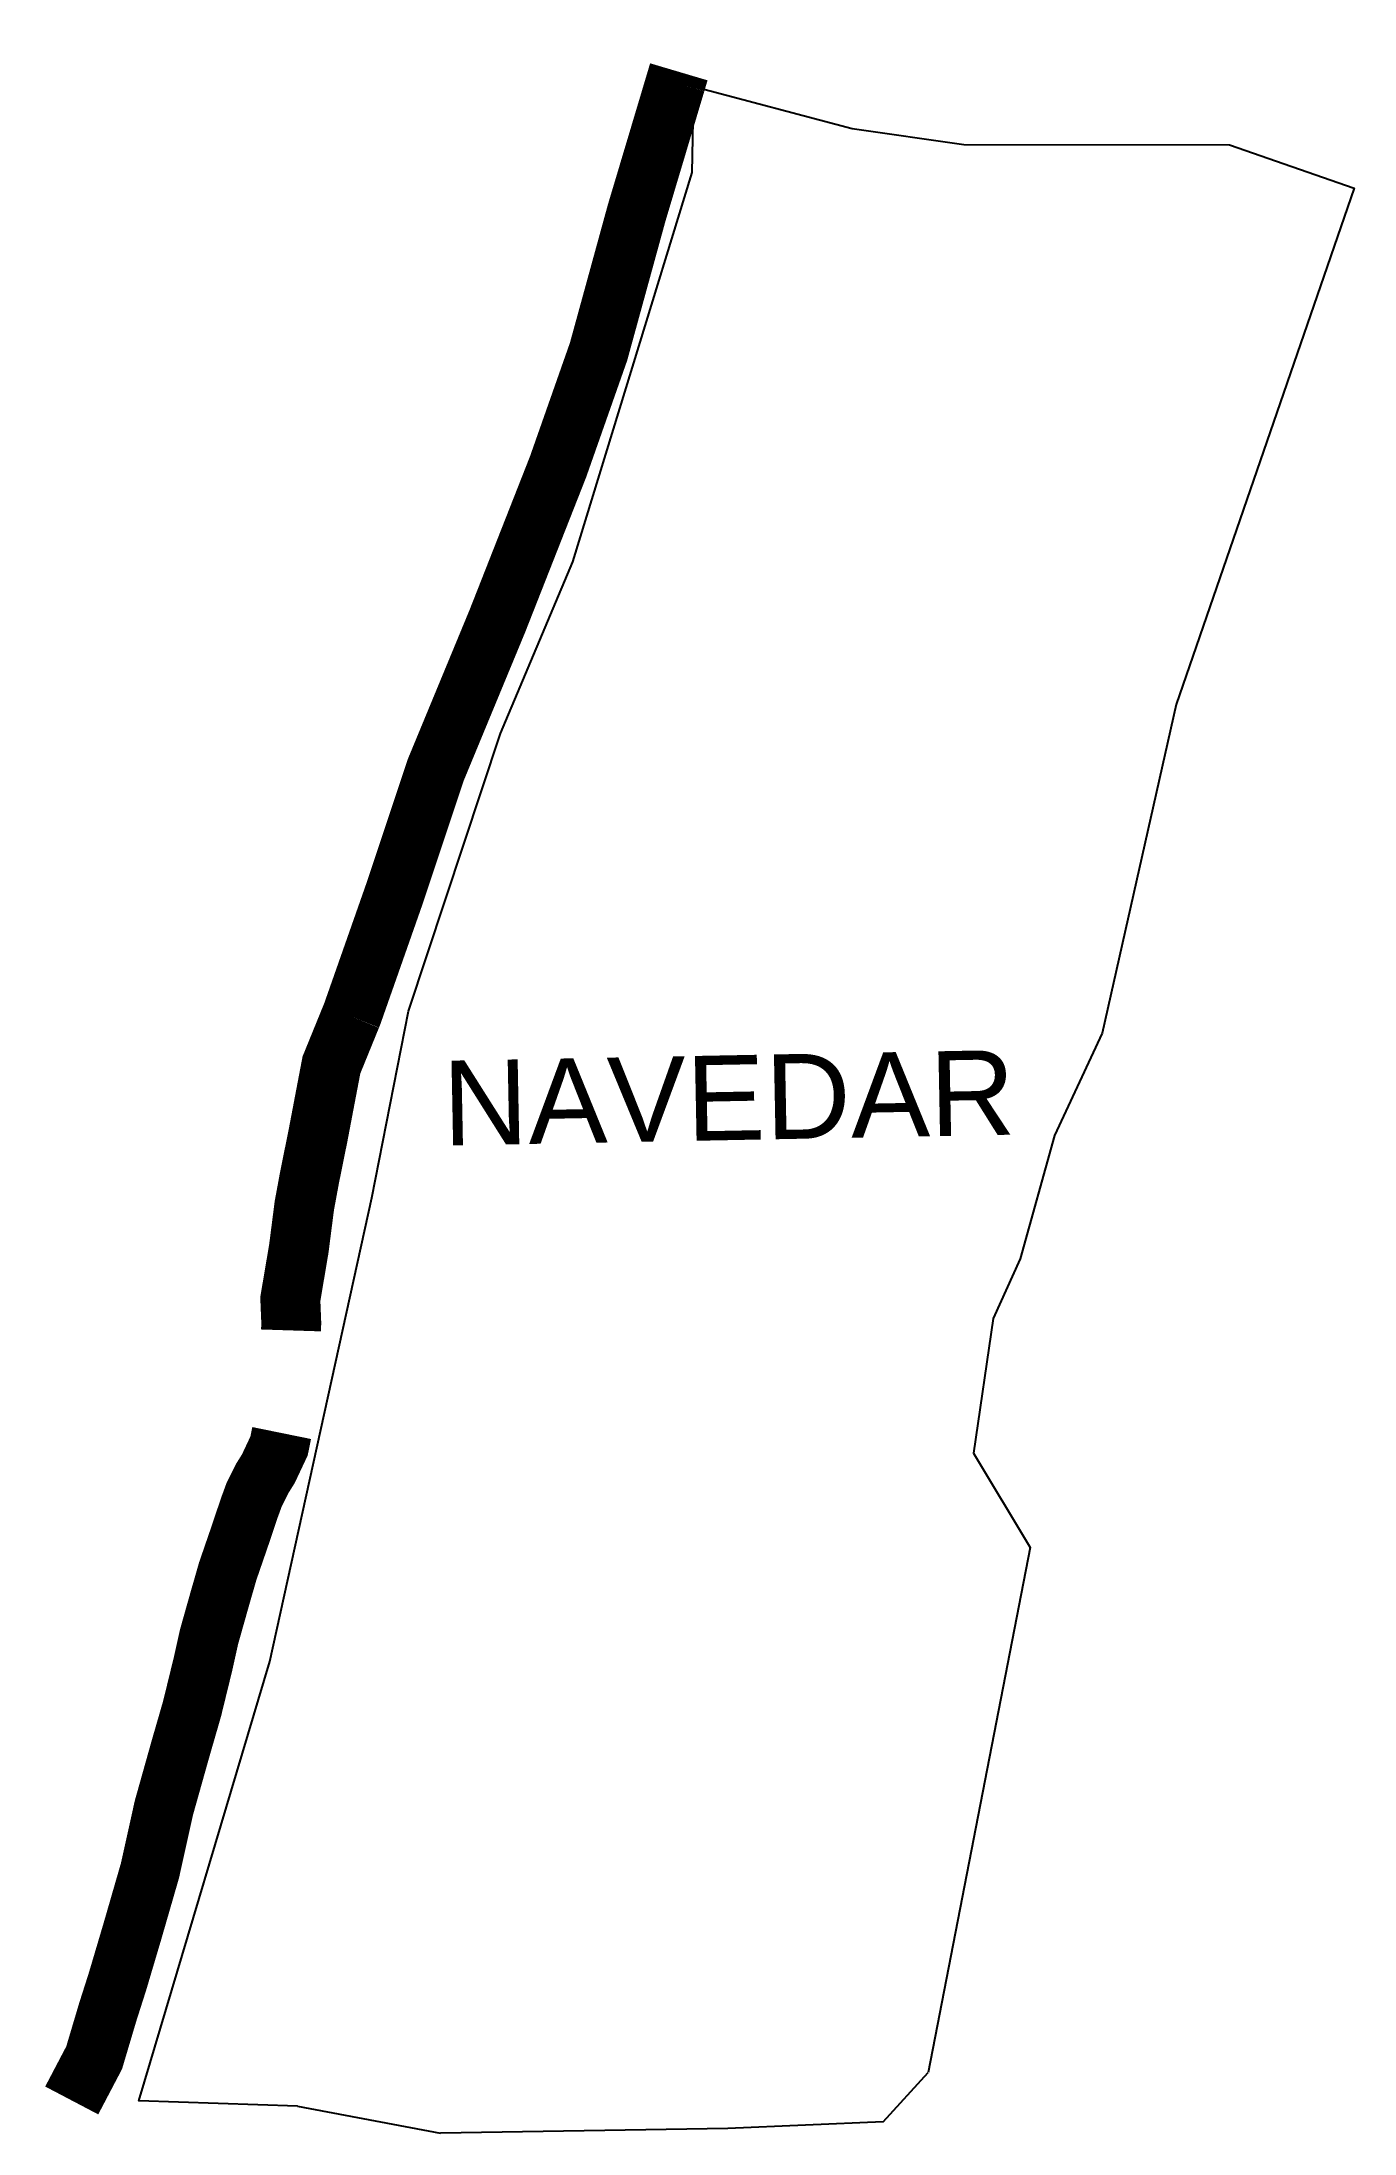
# Model space of a CAD drawing. Header units: metres. Extents: x 274263 to 275359, y 2069436 to 2071180.
import ezdxf

# ---------------------------------------------------------------- set-up
doc = ezdxf.new("R2010")
doc.units = ezdxf.units.M
doc.header["$MEASUREMENT"] = 0
for name, color, linetype in [('ARTIFICIALLY PROTECTED', 10, 'Continuous'), ('village', 3, 'Continuous'), ('VILLAGE NAME', 250, 'Continuous')]:
    doc.layers.add(name, color=color, linetype=linetype)
doc.styles.get("Standard").update_dxf_attribs({"font": 'simplex.shx'})

msp = doc.modelspace()

# ---------------------------------------------------------------- linework, layer by layer
at = {"color": 3, "flags": 128}
for points in [[(274965.6, 2069444.9), (275003, 2069486.2)], [(274476.8, 2069458.1), (274596, 2069435.5)]]:
    msp.add_lwpolyline(points, dxfattribs=at)
at = {"layer": 'ARTIFICIALLY PROTECTED', "const_width": 50, "flags": 128}
for points in [[(274795, 2071155.2), (274792.3, 2071146.1)], [(274792.3, 2071146.1), (274759.9, 2071037.8), (274728, 2070921.7), (274694.2, 2070825.6), (274643.7, 2070697.3), (274592.2, 2070572.9), (274558.1, 2070470.6), (274522.6, 2070369.6), (274521.6, 2070367.1)], [(274521.6, 2070367.1), (274505.1, 2070326.6), (274493.9, 2070267.7), (274486.8, 2070232.6), (274482.5, 2070209.3), (274477.9, 2070173.4), (274470.8, 2070131.4), (274471.6, 2070111.5), (274471.4, 2070105.2)], [(274463.6, 2070019.6), (274461.4, 2070008.8), (274452.5, 2069989.9), (274447.5, 2069981.9), (274440.7, 2069968.4), (274436.5, 2069956.9), (274428.7, 2069933.7), (274418.5, 2069904.1), (274417.3, 2069899.9)], [(274417.3, 2069899.9), (274411.5, 2069879.7), (274403, 2069849.6), (274398, 2069827.1), (274388.8, 2069789.5), (274379.2, 2069756.3), (274365.3, 2069706.9), (274353.7, 2069654.6), (274339, 2069603.8), (274326.5, 2069561.7), (274318.6, 2069537), (274307.1, 2069498.4), (274288.4, 2069462.8)]]:
    msp.add_lwpolyline(points, dxfattribs=at)
at = {"layer": 'village', "color": 3}
for points in [[(274453.7, 2069829.1, 0), (274538.7, 2070215.8, 0), (274569.5, 2070371.6, 0), (274646.2, 2070603.3, 0), (274706.6, 2070746.5, 0), (274806, 2071071.2, 0), (274807.4, 2071142.9, 0), (274939.6, 2071107.9, 0), (275032.9, 2071094.6, 0), (275254.5, 2071094.2, 0), (275358.5, 2071058.1, 0), (275210.1, 2070627.5, 0), (275148.3, 2070353.1, 0), (275108.6, 2070267.8, 0), (275079.9, 2070164.8, 0), (275057.4, 2070115.1, 0), (275040.9, 2070002.7, 0), (275088.3, 2069924.2, 0), (275003, 2069486.2, 0)], [(274476.8, 2069458.1, 0), (274344.3, 2069462.6, 0), (274453.7, 2069829.1, 0)], [(274965.6, 2069444.9, 0), (274835.8, 2069439.4, 0), (274596, 2069435.5, 0)]]:
    msp.add_polyline3d(points, dxfattribs=at)

# ---------------------------------------------------------------- texts
at = {"layer": 'VILLAGE NAME', "insert": (274597.2, 2070330.1), "char_height": 70.748, "attachment_point": 1, "rotation": 1.1028}
msp.add_mtext_dynamic_manual_height_columns('{\\fArial|b0|i0|c0|p34;NAVEDAR}', width=726.929, gutter_width=543.7, heights=[0], dxfattribs=at)

doc.saveas('drawing.dxf')
